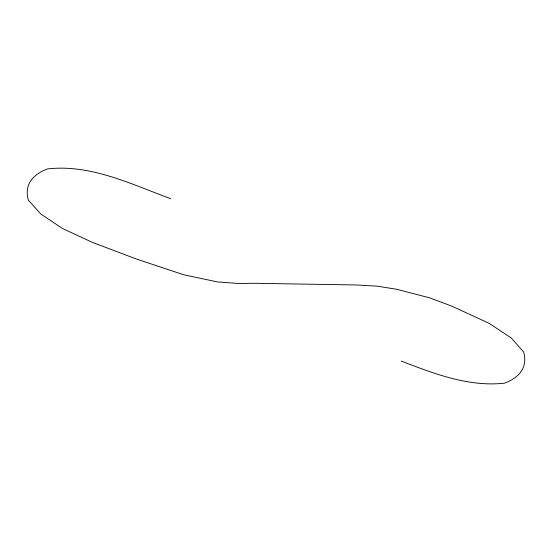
<?xml version="1.0" encoding="UTF-8"?>
<svg xmlns="http://www.w3.org/2000/svg" width="552" height="552" viewBox="0 0 552 552"><rect width="100%" height="100%" fill="white"/><g stroke="black" fill="none" stroke-linecap="round" stroke-linejoin="round"><path stroke-width="0.83" d="M170.72 198.699C131.217 184.237 90.666 163.937 47.41 168.94A193.51 62.362 19.8 0 0 28.352 200.1L40.772 214.003L62.624 228.569L92.35 242.342L136.309 258.991L184.023 274.868L217.453 281.913L239.409 283.569L252.719 283.259L356.675 284.984L377.271 286.177L396.709 289.269L429.615 297.845L451.653 306.07L489.106 323.306L511.29 337.996L523.648 351.997A193.51 62.362 19.8 0 1 504.59 383.164C468.717 387.166 434.107 373.697 401.207 361.063"/></g></svg>
